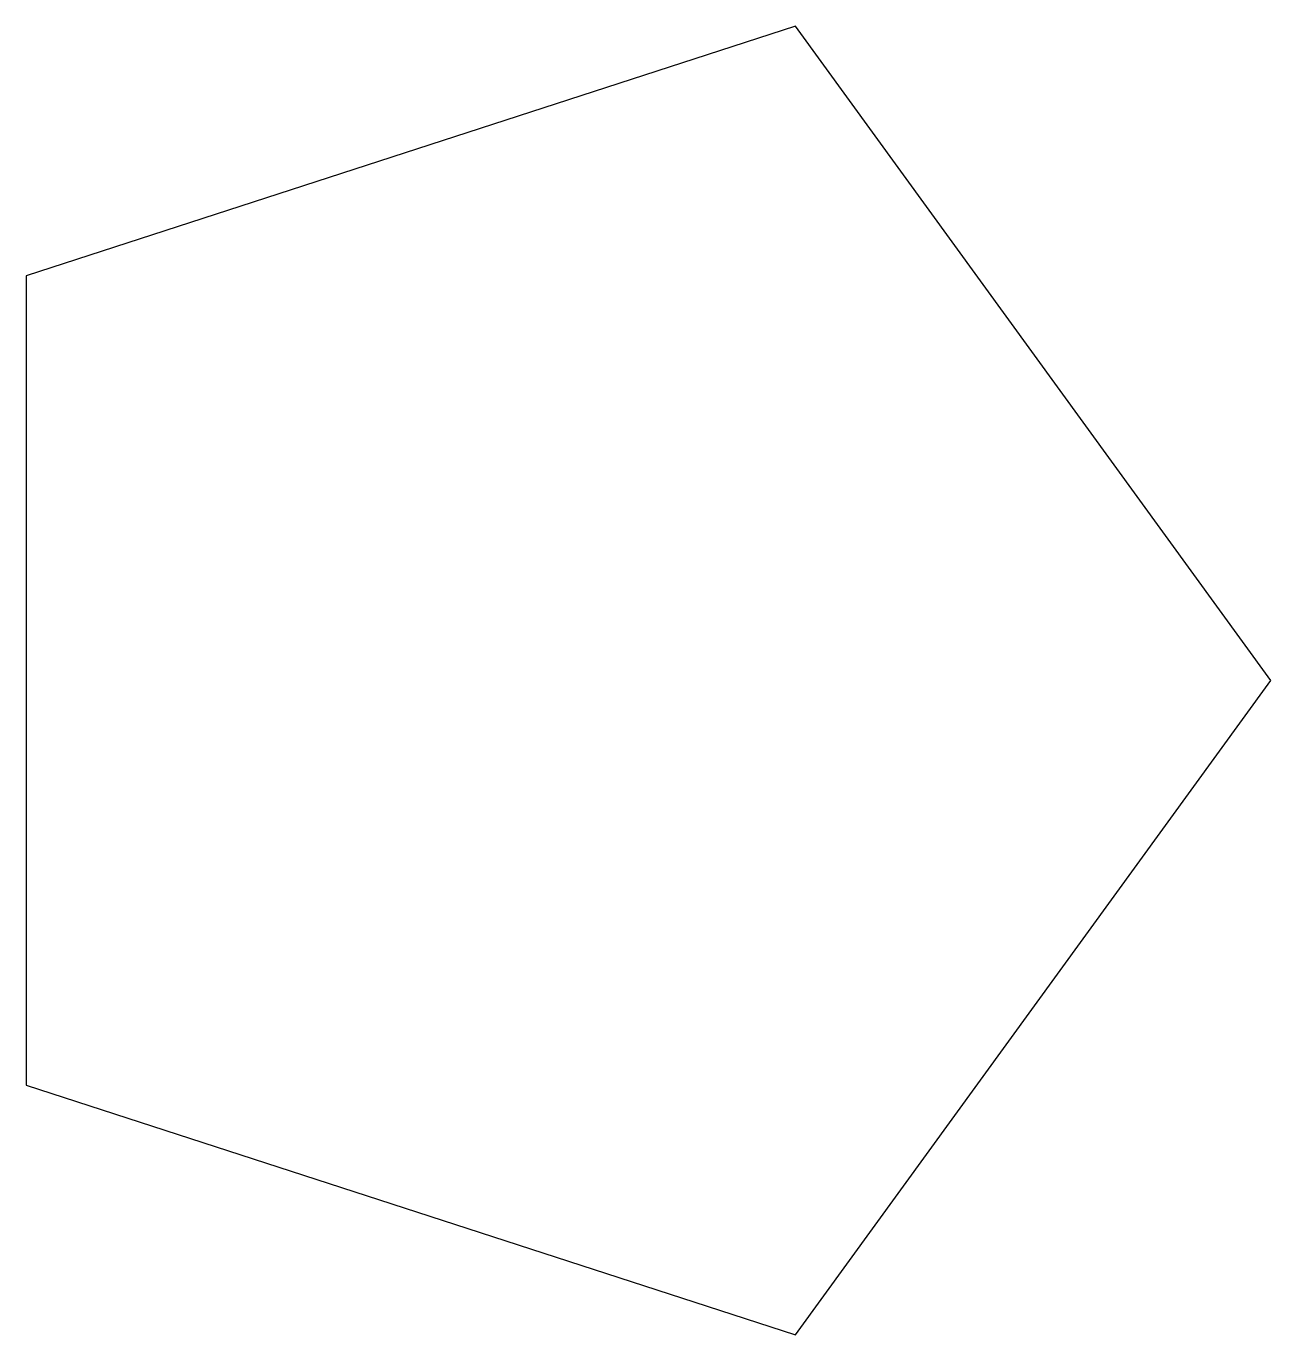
# Model space of a CAD drawing. Header units: metres. Extents: x -27 to 131, y -1 to 143.
# Drawn here: x -27.309 to -25.5, y 134.349 to 136.251 of the extents above.
import ezdxf

# ---------------------------------------------------------------- set-up
doc = ezdxf.new("R2010")
doc.units = ezdxf.units.M

msp = doc.modelspace()

# ---------------------------------------------------------------- linework, layer by layer
for p, q in [((-26.191, 136.251), (-27.309, 135.888)), ((-25.5, 135.3), (-26.191, 136.251)), ((-27.309, 135.888), (-27.309, 134.712)), ((-26.191, 134.349), (-25.5, 135.3)), ((-27.309, 134.712), (-26.191, 134.349))]:
    msp.add_line(p, q)

doc.saveas('drawing.dxf')
